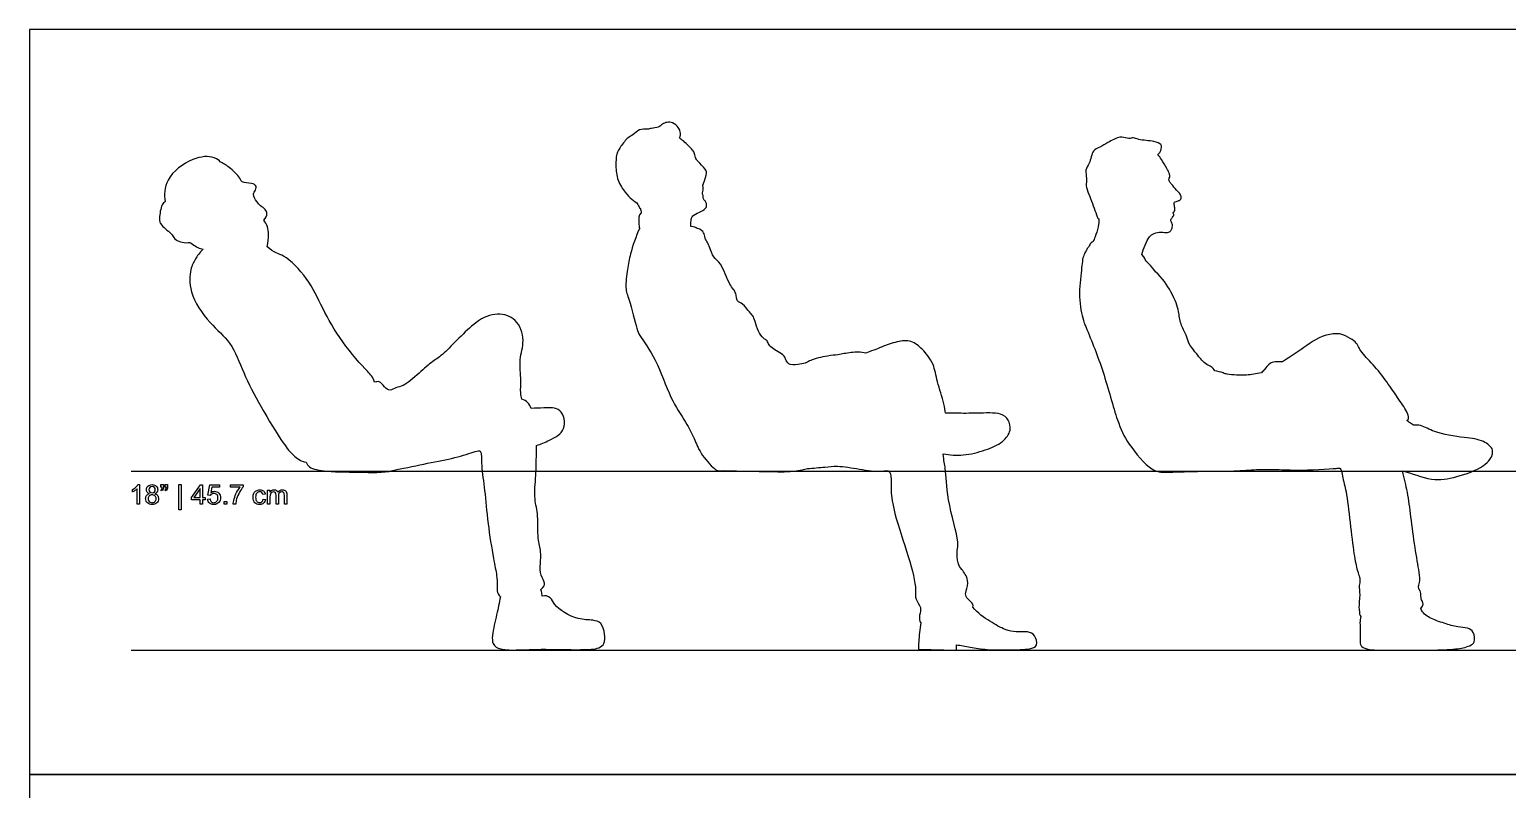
# Model space of a CAD drawing. Header units: millimetres. Extents: x 11.2 to 50.9, y -0.3 to 14.1.
# Drawn here: x 11.175 to 14.956, y 12.165 to 14.108 of the extents above; entities that cross this region are included whole.
import ezdxf

# ---------------------------------------------------------------- set-up
doc = ezdxf.new("R2010")
doc.units = ezdxf.units.MM
for name, color, linetype, true_color in [('AG-DIAGRAM', 7, 'Continuous', 0xfecc66), ('AG-GUIDES', 7, 'Continuous', 0xcccccc), ('AG-OUTLINE', 7, 'Continuous', 0x8000ff), ('X-VPRT', 6, 'Continuous', 0xff00ff)]:
    doc.layers.add(name, color=color, linetype=linetype, true_color=true_color)

msp = doc.modelspace()

# ---------------------------------------------------------------- linework, layer by layer
at = {"layer": 'AG-DIAGRAM'}
msp.add_line((11.4354, 12.5213), (21.0321, 12.5213), dxfattribs=at)
at = {"layer": 'AG-GUIDES'}
msp.add_line((11.4354, 12.9785), (21.0321, 12.9785), dxfattribs=at)
for points in [[(11.4383, 12.9256), (11.4383, 12.9316)], [(11.4567, 12.894), (11.4506, 12.894), (11.4506, 12.9331)], [(11.4527, 12.9443), (11.4567, 12.9443), (11.4567, 12.894)], [(11.5124, 12.928), (11.5109, 12.9304)], [(11.5115, 12.9373), (11.5115, 12.9446), (11.5181, 12.9446), (11.5181, 12.9388)], [(11.5148, 12.9373), (11.5115, 12.9373)], [(11.5229, 12.928), (11.5214, 12.9304)], [(11.522, 12.9373), (11.522, 12.9446), (11.5286, 12.9446), (11.5286, 12.9388)], [(11.5253, 12.9373), (11.522, 12.9373)], [(11.6377, 12.9168), (11.6317, 12.9175), (11.6368, 12.9434), (11.6615, 12.9434), (11.6615, 12.9373), (11.6416, 12.9373), (11.6389, 12.9238)], [(11.6895, 12.9373), (11.6895, 12.9434), (11.722, 12.9434), (11.722, 12.9385)], [(11.7139, 12.9373), (11.6895, 12.9373)], [(11.7841, 12.894), (11.7841, 12.9301), (11.7898, 12.9301), (11.7898, 12.925)], [(11.6308, 12.9069), (11.6371, 12.9075)], [(11.7027, 12.894), (11.6964, 12.894)], [(11.7783, 12.9196), (11.7723, 12.9187)], [(11.7729, 12.9072), (11.7789, 12.9063)], [(11.7904, 12.9126), (11.7904, 12.894), (11.7841, 12.894)], [(11.8118, 12.915), (11.8118, 12.894), (11.8058, 12.894), (11.8058, 12.9175)], [(11.8335, 12.9187), (11.8335, 12.894), (11.8271, 12.894), (11.8271, 12.9165)]]:
    msp.add_lwpolyline(points, dxfattribs=at)
for points in [[(11.5576, 12.8795), (11.5576, 12.9449), (11.563, 12.9449), (11.563, 12.8795)], [(11.6115, 12.894), (11.6115, 12.9057), (11.5898, 12.9057), (11.5898, 12.9114), (11.6127, 12.944), (11.6175, 12.944), (11.6175, 12.9114), (11.6244, 12.9114), (11.6244, 12.9057), (11.6175, 12.9057), (11.6175, 12.894)], [(11.6115, 12.9114), (11.6115, 12.934), (11.5958, 12.9114)], [(11.6732, 12.894), (11.6732, 12.9009), (11.6801, 12.9009), (11.6801, 12.894)]]:
    msp.add_lwpolyline(points, close=True, dxfattribs=at)
for points in [[(11.4383, 12.9316), (11.4416, 12.9331), (11.4446, 12.9352), (11.4473, 12.9373)], [(11.4446, 12.9289), (11.4422, 12.9274), (11.4401, 12.9262), (11.4383, 12.9256)], [(11.4506, 12.9331), (11.4491, 12.9316), (11.447, 12.9301), (11.4446, 12.9289)], [(11.4473, 12.9373), (11.4497, 12.9397), (11.4515, 12.9418), (11.4527, 12.9443)], [(11.4744, 12.9313), (11.4744, 12.9349), (11.4756, 12.9379), (11.4783, 12.9403)], [(11.4762, 12.925), (11.475, 12.9268), (11.4744, 12.9289), (11.4744, 12.9313)], [(11.4783, 12.9403), (11.4811, 12.9428), (11.4844, 12.9443), (11.4889, 12.9443)], [(11.4829, 12.9367), (11.4814, 12.9352), (11.4808, 12.9334), (11.4808, 12.9313)], [(11.4808, 12.9313), (11.4808, 12.9289), (11.4814, 12.9271), (11.4829, 12.9256)], [(11.4889, 12.9391), (11.4865, 12.9391), (11.4847, 12.9382), (11.4829, 12.9367)], [(11.4889, 12.9443), (11.4931, 12.9443), (11.4967, 12.9428), (11.4994, 12.9403)], [(11.4946, 12.9367), (11.4931, 12.9382), (11.4913, 12.9391), (11.4889, 12.9391)], [(11.497, 12.931), (11.497, 12.9334), (11.4961, 12.9352), (11.4946, 12.9367)], [(11.4946, 12.9256), (11.4961, 12.9271), (11.497, 12.9289), (11.497, 12.931)], [(11.4994, 12.9403), (11.5021, 12.9376), (11.5033, 12.9346), (11.5033, 12.931)], [(11.5033, 12.931), (11.5033, 12.9286), (11.5027, 12.9268), (11.5015, 12.925)], [(11.5109, 12.9304), (11.5121, 12.931), (11.513, 12.9316), (11.5136, 12.9328)], [(11.5169, 12.9322), (11.516, 12.9304), (11.5145, 12.9289), (11.5124, 12.928)], [(11.5136, 12.9328), (11.5142, 12.934), (11.5145, 12.9355), (11.5148, 12.9373)], [(11.5181, 12.9388), (11.5181, 12.9358), (11.5178, 12.9334), (11.5169, 12.9322)], [(11.5214, 12.9304), (11.5226, 12.931), (11.5235, 12.9316), (11.5241, 12.9328)], [(11.5274, 12.9322), (11.5265, 12.9304), (11.525, 12.9289), (11.5229, 12.928)], [(11.5241, 12.9328), (11.5247, 12.934), (11.525, 12.9355), (11.5253, 12.9373)], [(11.5286, 12.9388), (11.5286, 12.9358), (11.5283, 12.9334), (11.5274, 12.9322)], [(11.7051, 12.9244), (11.7079, 12.9295), (11.7109, 12.9337), (11.7139, 12.9373)], [(11.722, 12.9385), (11.7187, 12.9352), (11.7157, 12.9307), (11.7124, 12.925)], [(11.7491, 12.922), (11.7506, 12.925), (11.7524, 12.9274), (11.7551, 12.9286)], [(11.7551, 12.9286), (11.7579, 12.9301), (11.7606, 12.931), (11.7639, 12.931)], [(11.7639, 12.931), (11.7678, 12.931), (11.7711, 12.9298), (11.7735, 12.928)], [(11.7735, 12.928), (11.7759, 12.9259), (11.7777, 12.9232), (11.7783, 12.9196)], [(11.7898, 12.925), (11.7907, 12.9268), (11.7922, 12.9283), (11.7943, 12.9292)], [(11.7943, 12.9292), (11.7961, 12.9304), (11.7982, 12.931), (11.8006, 12.931)], [(11.8006, 12.931), (11.8033, 12.931), (11.8054, 12.9304), (11.8073, 12.9292)], [(11.8073, 12.9292), (11.8091, 12.928), (11.8103, 12.9265), (11.8109, 12.9247)], [(11.8109, 12.9247), (11.8139, 12.9289), (11.8175, 12.931), (11.822, 12.931)], [(11.822, 12.931), (11.8256, 12.931), (11.8286, 12.9298), (11.8304, 12.928)], [(11.8304, 12.928), (11.8323, 12.9259), (11.8335, 12.9229), (11.8335, 12.9187)], [(11.4723, 12.9084), (11.4723, 12.9114), (11.4732, 12.9141), (11.4747, 12.9165)], [(11.4768, 12.8973), (11.4738, 12.9003), (11.4723, 12.9039), (11.4723, 12.9084)], [(11.4747, 12.9165), (11.4765, 12.9187), (11.4789, 12.9202), (11.482, 12.9211)], [(11.482, 12.9211), (11.4792, 12.922), (11.4774, 12.9232), (11.4762, 12.925)], [(11.4889, 12.8934), (11.4841, 12.8934), (11.4798, 12.8946), (11.4768, 12.8973)], [(11.4817, 12.9153), (11.4795, 12.9135), (11.4786, 12.9111), (11.4786, 12.9084)], [(11.4786, 12.9084), (11.4786, 12.9066), (11.4792, 12.9048), (11.4798, 12.9033)], [(11.4798, 12.9033), (11.4808, 12.9015), (11.482, 12.9003), (11.4838, 12.8994)], [(11.4889, 12.9184), (11.4859, 12.9184), (11.4835, 12.9175), (11.4817, 12.9153)], [(11.4829, 12.9256), (11.4844, 12.9241), (11.4865, 12.9235), (11.4889, 12.9235)], [(11.4838, 12.8994), (11.4853, 12.8985), (11.4871, 12.8979), (11.4889, 12.8979)], [(11.4889, 12.9235), (11.4913, 12.9235), (11.4931, 12.9241), (11.4946, 12.9256)], [(11.4961, 12.9153), (11.4943, 12.9175), (11.4916, 12.9184), (11.4889, 12.9184)], [(11.4889, 12.8979), (11.4919, 12.8979), (11.4943, 12.8991), (11.4961, 12.9009)], [(11.5009, 12.8973), (11.4979, 12.8946), (11.4937, 12.8934), (11.4889, 12.8934)], [(11.5015, 12.925), (11.5003, 12.9232), (11.4985, 12.922), (11.4958, 12.9211)], [(11.4958, 12.9211), (11.4991, 12.9199), (11.5012, 12.9184), (11.503, 12.9162)], [(11.4991, 12.9081), (11.4991, 12.9111), (11.4982, 12.9135), (11.4961, 12.9153)], [(11.4961, 12.9009), (11.4982, 12.9027), (11.4991, 12.9051), (11.4991, 12.9081)], [(11.5054, 12.9081), (11.5054, 12.9039), (11.5039, 12.9003), (11.5009, 12.8973)], [(11.503, 12.9162), (11.5045, 12.9138), (11.5054, 12.9111), (11.5054, 12.9081)], [(11.6356, 12.8967), (11.6329, 12.8994), (11.6311, 12.9027), (11.6308, 12.9069)], [(11.6467, 12.8934), (11.6422, 12.8934), (11.6386, 12.8943), (11.6356, 12.8967)], [(11.6371, 12.9075), (11.6377, 12.9042), (11.6389, 12.9021), (11.6404, 12.9003)], [(11.6413, 12.9202), (11.6398, 12.9193), (11.6386, 12.9181), (11.6377, 12.9168)], [(11.6389, 12.9238), (11.6419, 12.9259), (11.6449, 12.9271), (11.6482, 12.9271)], [(11.6404, 12.9003), (11.6422, 12.8988), (11.6443, 12.8979), (11.6467, 12.8979)], [(11.6467, 12.9217), (11.6446, 12.9217), (11.6428, 12.9211), (11.6413, 12.9202)], [(11.6545, 12.9187), (11.6524, 12.9205), (11.6497, 12.9217), (11.6467, 12.9217)], [(11.6467, 12.8979), (11.6497, 12.8979), (11.6521, 12.8991), (11.6542, 12.9015)], [(11.66, 12.8991), (11.6567, 12.8949), (11.6524, 12.8934), (11.6467, 12.8934)], [(11.6482, 12.9271), (11.6527, 12.9271), (11.6564, 12.9256), (11.6594, 12.9226)], [(11.6542, 12.9015), (11.6564, 12.9036), (11.6573, 12.9066), (11.6573, 12.9102)], [(11.6573, 12.9102), (11.6573, 12.9138), (11.6564, 12.9165), (11.6545, 12.9187)], [(11.6594, 12.9226), (11.6624, 12.9196), (11.6639, 12.9156), (11.6639, 12.9108)], [(11.6639, 12.9108), (11.6639, 12.9063), (11.6627, 12.9024), (11.66, 12.8991)], [(11.6964, 12.894), (11.6964, 12.8979), (11.6973, 12.9024), (11.6988, 12.9081)], [(11.6988, 12.9081), (11.7003, 12.9135), (11.7024, 12.919), (11.7051, 12.9244)], [(11.7051, 12.9075), (11.7039, 12.9033), (11.703, 12.8988), (11.7027, 12.894)], [(11.7124, 12.925), (11.7094, 12.9193), (11.707, 12.9135), (11.7051, 12.9075)], [(11.7473, 12.9117), (11.7473, 12.9156), (11.7479, 12.9193), (11.7491, 12.922)], [(11.7518, 12.8979), (11.7488, 12.9012), (11.7473, 12.9057), (11.7473, 12.9117)], [(11.7639, 12.8934), (11.7588, 12.8934), (11.7548, 12.8946), (11.7518, 12.8979)], [(11.7564, 12.9226), (11.7545, 12.9205), (11.7536, 12.9168), (11.7536, 12.912)], [(11.7536, 12.912), (11.7536, 12.9072), (11.7545, 12.9036), (11.7564, 12.9015)], [(11.7642, 12.9259), (11.7609, 12.9259), (11.7585, 12.9247), (11.7564, 12.9226)], [(11.7564, 12.9015), (11.7582, 12.8991), (11.7606, 12.8982), (11.7636, 12.8982)], [(11.7636, 12.8982), (11.766, 12.8982), (11.7681, 12.8988), (11.7699, 12.9003)], [(11.7738, 12.8967), (11.7711, 12.8943), (11.7678, 12.8934), (11.7639, 12.8934)], [(11.7693, 12.9241), (11.7678, 12.9253), (11.766, 12.9259), (11.7642, 12.9259)], [(11.7723, 12.9187), (11.7717, 12.9211), (11.7708, 12.9229), (11.7693, 12.9241)], [(11.7699, 12.9003), (11.7714, 12.9018), (11.7723, 12.9039), (11.7729, 12.9072)], [(11.7789, 12.9063), (11.7783, 12.9021), (11.7765, 12.8988), (11.7738, 12.8967)], [(11.7913, 12.9202), (11.7907, 12.9184), (11.7904, 12.9159), (11.7904, 12.9126)], [(11.7946, 12.9241), (11.7931, 12.9232), (11.7919, 12.922), (11.7913, 12.9202)], [(11.7994, 12.9256), (11.7976, 12.9256), (11.7961, 12.9253), (11.7946, 12.9241)], [(11.8042, 12.9235), (11.8033, 12.925), (11.8015, 12.9256), (11.7994, 12.9256)], [(11.8058, 12.9175), (11.8058, 12.9202), (11.8051, 12.9223), (11.8042, 12.9235)], [(11.8145, 12.9232), (11.8127, 12.9214), (11.8118, 12.9187), (11.8118, 12.915)], [(11.8208, 12.9256), (11.8181, 12.9256), (11.816, 12.9247), (11.8145, 12.9232)], [(11.8244, 12.9247), (11.8235, 12.9253), (11.8223, 12.9256), (11.8208, 12.9256)], [(11.8265, 12.922), (11.8262, 12.9232), (11.8256, 12.9241), (11.8244, 12.9247)], [(11.8271, 12.9165), (11.8271, 12.9193), (11.8271, 12.9208), (11.8265, 12.922)]]:
    msp.add_open_spline(points, degree=3, dxfattribs=at)
at = {"layer": 'AG-OUTLINE'}
for points in [[(13.4494, 12.5238), (13.546, 12.5213)], [(13.546, 12.5213), (13.5464, 12.5348)]]:
    msp.add_lwpolyline(points, dxfattribs=at)
for points, knots in [([(12.8376, 13.8306), (12.841, 13.8352), (12.8403, 13.8471), (12.8358, 13.8581), (12.8205, 13.8712), (12.8064, 13.8713), (12.7932, 13.8669), (12.7848, 13.8566), (12.7655, 13.8556), (12.7559, 13.852), (12.7342, 13.8548), (12.72, 13.8376), (12.7049, 13.8327), (12.6875, 13.8089), (12.6756, 13.7899), (12.6745, 13.759), (12.6775, 13.7219), (12.6986, 13.6917), (12.7145, 13.6737), (12.733, 13.6634), (12.7347, 13.6512), (12.7377, 13.6506)], [8.677443, 8.677443, 8.677443, 8.677443, 8.906495, 9.10801, 9.357481, 9.570765, 9.779026, 9.984747, 10.228315, 10.417787, 10.673863, 10.934273, 11.161834, 11.467301, 11.741139, 12.054648, 12.407115, 12.752724, 13.036918, 13.298878, 13.492322, 13.492322, 13.492322, 13.492322]), ([(12.8972, 13.71), (12.9106, 13.742), (12.9038, 13.7507), (12.8859, 13.7704), (12.8792, 13.7771), (12.877, 13.7909), (12.8717, 13.8003), (12.8585, 13.8136), (12.846, 13.8246), (12.8404, 13.8287), (12.8376, 13.8306)], [1.065916, 1.065916, 1.065916, 1.065916, 1.391529, 1.827846, 2.089567, 2.391079, 2.671019, 3.036065, 3.382907, 3.651293, 3.651293, 3.651293, 3.651293]), ([(14.0616, 13.7886), (14.0688, 13.7949), (14.0711, 13.8068), (14.0699, 13.8152), (14.0508, 13.8235), (14.0125, 13.8249), (13.9988, 13.8327), (13.9871, 13.8274), (13.9687, 13.8359), (13.9483, 13.8268), (13.9336, 13.8195), (13.9132, 13.8061), (13.893, 13.8006), (13.8884, 13.7646), (13.874, 13.7499), (13.8807, 13.727), (13.8762, 13.7085), (13.8852, 13.6863), (13.9021, 13.6423), (13.907, 13.6253), (13.9107, 13.624)], [2.281805, 2.281805, 2.281805, 2.281805, 2.507557, 2.663267, 2.910936, 3.268968, 3.486537, 3.674551, 3.92153, 4.182548, 4.418495, 4.696873, 4.944536, 5.270965, 5.522786, 5.786174, 6.027426, 6.304524, 6.707716, 6.944288, 6.944288, 6.944288, 6.944288]), ([(11.6618, 13.7699), (11.6625, 13.7721), (11.644, 13.7865), (11.5899, 13.7813), (11.5207, 13.7305), (11.5193, 13.6839), (11.5224, 13.6684)], [-2.210383, -2.210383, -2.210383, -2.210383, -1.969068, -1.538532, -1.008064, -0.587409, -0.587409, -0.587409, -0.587409]), ([(11.7748, 13.6207), (11.7804, 13.6258), (11.7846, 13.6358), (11.7794, 13.6487), (11.7652, 13.6566), (11.7567, 13.6679), (11.745, 13.6858), (11.7513, 13.694), (11.7589, 13.7085), (11.7427, 13.7157), (11.7172, 13.716), (11.7146, 13.7292), (11.6856, 13.7577), (11.6703, 13.7659), (11.6618, 13.7699)], [-2.942346, -2.942346, -2.942346, -2.942346, -2.664179, -2.465484, -2.240676, -2.016865, -1.761305, -1.581794, -1.372433, -1.151067, -0.867664, -0.67237, -0.309353, 0, 0, 0, 0]), ([(14.0207, 13.5325), (14.0226, 13.5408), (14.0279, 13.5565), (14.0386, 13.5783), (14.0512, 13.5878), (14.0696, 13.5908), (14.0862, 13.5875), (14.0945, 13.5926), (14.0983, 13.5999), (14.0992, 13.6114), (14.0938, 13.6182), (14.0951, 13.6253), (14.1032, 13.6316), (14.1014, 13.6368), (14.1002, 13.6402), (14.1036, 13.6425), (14.1061, 13.6478), (14.1036, 13.6573), (14.1023, 13.6672), (14.1092, 13.6684), (14.1168, 13.6708), (14.1207, 13.6734), (14.122, 13.6796), (14.1185, 13.6878), (14.1089, 13.6972), (14.0969, 13.7124), (14.0908, 13.7189), (14.0888, 13.7251), (14.0926, 13.7304), (14.0913, 13.7401), (14.0842, 13.7532), (14.0705, 13.7755), (14.0647, 13.7842), (14.0616, 13.7886)], [0, 0, 0, 0, 0.280748, 0.550075, 0.764107, 1.001531, 1.227434, 1.389534, 1.546123, 1.729893, 1.888095, 2.028448, 2.197595, 2.319385, 2.415871, 2.519862, 2.648287, 2.825148, 2.986815, 3.11927, 3.277444, 3.393243, 3.524328, 3.684065, 3.890501, 4.136343, 4.301979, 4.432193, 4.566532, 4.730831, 4.94801, 5.231184, 5.453729, 5.453729, 5.453729, 5.453729]), ([(12.8834, 13.6382), (12.8882, 13.6399), (12.8989, 13.6464), (12.9099, 13.6539), (12.9054, 13.6679), (12.9015, 13.6714), (12.9007, 13.672), (12.8995, 13.6739), (12.8976, 13.678), (12.8988, 13.6835), (12.8963, 13.6871), (12.8974, 13.6926), (12.9002, 13.7022), (12.8972, 13.71)], [3.432865, 3.432865, 3.432865, 3.432865, 3.625437, 3.846081, 4.074506, 4.135292, 4.135292, 4.135292, 4.288993, 4.425068, 4.5458, 4.675964, 5.176117, 5.176117, 5.176117, 5.176117]), ([(11.5224, 13.6684), (11.5195, 13.6662), (11.5115, 13.6593), (11.5065, 13.6217), (11.5084, 13.6089), (11.5426, 13.5839), (11.5467, 13.5674), (11.5736, 13.5613), (11.5854, 13.5635)], [0.046457, 0.046457, 0.046457, 0.046457, 0.221669, 0.576679, 0.888883, 1.252432, 1.485872, 1.834986, 1.834986, 1.834986, 1.834986]), ([(12.7377, 13.6506), (12.7382, 13.6488), (12.739, 13.6452), (12.7395, 13.641), (12.7396, 13.6389)], [0, 0, 0, 0, 0.1362305, 0.2759392, 0.2759392, 0.2759392, 0.2759392]), ([(11.7834, 13.5521), (11.7854, 13.5632), (11.7892, 13.589), (11.7828, 13.6099), (11.7748, 13.6207)], [-4.9318042, -4.9318042, -4.9318042, -4.9318042, -4.6570482, -4.2980339, -4.2980339, -4.2980339, -4.2980339]), ([(12.7396, 13.6389), (12.7331, 13.6326), (12.7335, 13.616), (12.7343, 13.6012), (12.7361, 13.6)], [-0.6116559, -0.6116559, -0.6116559, -0.6116559, -0.2813516, 0, 0, 0, 0]), ([(12.8671, 13.6042), (12.8667, 13.6079), (12.8669, 13.6159), (12.8682, 13.6303), (12.8759, 13.6348), (12.8834, 13.6382)], [0.0195294, 0.0195294, 0.0195294, 0.0195294, 0.2129457, 0.4314221, 0.6557143, 0.6557143, 0.6557143, 0.6557143]), ([(13.9107, 13.624), (13.9108, 13.6172), (13.9103, 13.604), (13.9011, 13.5775), (13.8974, 13.5697), (13.8955, 13.5658)], [-0.7406328, -0.7406328, -0.7406328, -0.7406328, -0.4897763, -0.2007614, 0, 0, 0, 0]), ([(12.7361, 13.6), (12.7263, 13.579), (12.7112, 13.5345), (12.7047, 13.4968), (12.6978, 13.4457), (12.7093, 13.4189), (12.7287, 13.3425), (12.7349, 13.3255), (12.7833, 13.2603), (12.8109, 13.1674), (12.8532, 13.1059), (12.8762, 13.0628), (12.8894, 13.0242), (12.9256, 12.9845), (12.9362, 12.9783), (12.9499, 12.9805)], [0, 0, 0, 0, 0.494706, 0.873458, 1.279427, 1.61937, 2.132043, 2.398625, 2.911995, 3.51321, 4.023273, 4.429483, 4.814474, 5.242198, 5.475599, 5.475599, 5.475599, 5.475599]), ([(13.1205, 13.2511), (13.1166, 13.2539), (13.1092, 13.2612), (13.1087, 13.2711), (13.0879, 13.2868), (13.0674, 13.2953), (13.0631, 13.3133), (13.0456, 13.3186), (13.0331, 13.3539), (13.0263, 13.3768), (13.0161, 13.3846), (13.0008, 13.4083), (12.9831, 13.4115), (12.9845, 13.4361), (12.9633, 13.4547), (12.9466, 13.5108), (12.9233, 13.5236), (12.9158, 13.5506), (12.9093, 13.5635), (12.8993, 13.5803), (12.9029, 13.5935), (12.8833, 13.5994)], [-6.087028, -6.087028, -6.087028, -6.087028, -5.867571, -5.686176, -5.412422, -4.810098, -4.577232, -4.331076, -3.664655, -3.396609, -3.181154, -2.880875, -2.65552, -2.40042, -2.092108, -1.657383, -1.362534, -1.070285, -0.842249, -0.595035, 0, 0, 0, 0]), ([(11.6197, 13.5462), (11.6089, 13.5367), (11.5976, 13.5174), (11.5859, 13.4979), (11.5818, 13.4329), (11.6322, 13.3583), (11.6936, 13.3081), (11.7231, 13.2264), (11.7648, 13.1455), (11.8221, 13.0511), (11.8482, 13.0194), (11.8686, 13.0045), (11.8825, 13.0014)], [-0.336348, -0.336348, -0.336348, -0.336348, -0.035362, 0.36335, 0.821776, 1.400092, 1.872976, 2.401547, 2.994225, 3.617576, 4.004398, 4.334814, 4.334814, 4.334814, 4.334814]), ([(11.5854, 13.5635), (11.5942, 13.5578), (11.6055, 13.5491), (11.6173, 13.5465), (11.6197, 13.5462)], [-1.3484009, -1.3484009, -1.3484009, -1.3484009, -1.0473943, -0.9703964, -0.9703964, -0.9703964, -0.9703964]), ([(12.0576, 13.206), (12.0534, 13.2204), (12.0371, 13.2349), (11.9711, 13.3104), (11.9246, 13.394), (11.8894, 13.4713), (11.8287, 13.5337), (11.8008, 13.5369), (11.7834, 13.5521)], [6.606154, 6.606154, 6.606154, 6.606154, 6.917323, 7.512284, 8.112108, 8.671258, 9.213203, 9.584404, 9.584404, 9.584404, 9.584404]), ([(13.8955, 13.5658), (13.8879, 13.5617), (13.8869, 13.5548), (13.8805, 13.5479), (13.8763, 13.5387), (13.8685, 13.5271), (13.8657, 13.4826), (13.8567, 13.4187), (13.8713, 13.3605), (13.8751, 13.3522), (13.8768, 13.3484)], [14.792902, 14.792902, 14.792902, 14.792902, 14.974969, 15.14657, 15.323102, 15.526572, 15.896576, 16.37432, 16.802613, 17.004443, 17.004443, 17.004443, 17.004443]), ([(14.0556, 13.4886), (14.0497, 13.4965), (14.038, 13.5101), (14.029, 13.5158), (14.0285, 13.5242), (14.0207, 13.5325)], [13.1137404, 13.1137404, 13.1137404, 13.1137404, 13.349277, 13.5734629, 13.7891395, 13.7891395, 13.7891395, 13.7891395]), ([(14.2072, 13.235), (14.2047, 13.2391), (14.198, 13.2467), (14.1862, 13.2501), (14.1728, 13.263), (14.1642, 13.2739), (14.156, 13.2846), (14.139, 13.3055), (14.1353, 13.3267), (14.1178, 13.3553), (14.1153, 13.3879), (14.1038, 13.4247), (14.0728, 13.4734), (14.0556, 13.4886)], [-2.98652, -2.98652, -2.98652, -2.98652, -2.77661, -2.582605, -2.370398, -2.169765, -1.962979, -1.650744, -1.386978, -1.075692, -0.758539, -0.392934, -0.139536, -0.139536, -0.139536, -0.139536]), ([(12.4348, 13.1626), (12.4333, 13.168), (12.43, 13.1839), (12.434, 13.2115), (12.426, 13.2649), (12.444, 13.3117), (12.4235, 13.3707), (12.3699, 13.3854), (12.313, 13.3644), (12.2378, 13.2785), (12.207, 13.2606), (12.1721, 13.2302), (12.1335, 13.1947), (12.1129, 13.1939), (12.0972, 13.182), (12.0813, 13.1947), (12.072, 13.2097), (12.0618, 13.2071), (12.0576, 13.206)], [-5.653871, -5.653871, -5.653871, -5.653871, -5.481362, -5.149673, -4.728021, -4.314512, -3.882528, -3.480538, -3.02812, -2.412203, -2.060396, -1.665222, -1.247141, -0.98912, -0.755437, -0.505489, -0.212785, 0, 0, 0, 0]), ([(13.8768, 13.3484), (13.8929, 13.3101), (13.9226, 13.2365), (13.956, 13.1083), (13.9821, 13.0499), (14.0434, 12.9787), (14.0712, 12.9754), (14.108, 12.9765), (14.1673, 12.9789), (14.2474, 12.9776), (14.3065, 12.9829), (14.3653, 12.9835), (14.4203, 12.9797), (14.5123, 12.9846), (14.5279, 12.9874), (14.5319, 12.9802), (14.5349, 12.9552), (14.5447, 12.9317), (14.5602, 12.7763), (14.5693, 12.7323), (14.576, 12.711), (14.5795, 12.6993), (14.5752, 12.6853), (14.5794, 12.6625), (14.5744, 12.63), (14.5776, 12.6186), (14.5769, 12.6107), (14.5806, 12.6071)], [0, 0, 0, 0, 0.619395, 1.247054, 1.70766, 2.222755, 2.536963, 2.769288, 3.01176, 3.559651, 3.998652, 4.412389, 4.99173, 5.917624, 6.148839, 6.53248, 6.80932, 7.091892, 7.798991, 8.188717, 8.433546, 8.621587, 8.823907, 9.095962, 9.412409, 9.602788, 9.785079, 9.785079, 9.785079, 9.785079]), ([(13.5185, 13.1268), (13.5172, 13.1338), (13.513, 13.1607), (13.4963, 13.2056), (13.4893, 13.251), (13.4733, 13.2736), (13.4589, 13.2907), (13.4306, 13.3152), (13.3942, 13.3106), (13.3571, 13.2972), (13.3373, 13.2891), (13.3148, 13.2805)], [5.784917, 5.784917, 5.784917, 5.784917, 5.983159, 6.429048, 6.819857, 7.114637, 7.390528, 7.731855, 8.075182, 8.452091, 8.725564, 8.725564, 8.725564, 8.725564]), ([(14.6985, 13.1085), (14.704, 13.11), (14.7025, 13.1257), (14.6805, 13.1585), (14.6545, 13.1962), (14.6232, 13.2405), (14.5872, 13.2757), (14.5762, 13.293), (14.5694, 13.307), (14.5542, 13.3187), (14.5289, 13.3299), (14.5157, 13.3305), (14.4781, 13.3269), (14.4199, 13.2833), (14.3937, 13.2672), (14.3805, 13.2582)], [3.659945, 3.659945, 3.659945, 3.659945, 3.863342, 4.220544, 4.605053, 5.024012, 5.420168, 5.669111, 5.881516, 6.12831, 6.418301, 6.619314, 6.95055, 7.427795, 7.815967, 7.815967, 7.815967, 7.815967]), ([(13.3148, 13.2805), (13.3013, 13.2834), (13.2768, 13.2833), (13.2428, 13.2753), (13.2177, 13.2747), (13.172, 13.2632), (13.1639, 13.2552), (13.1396, 13.2498), (13.1205, 13.2511)], [-3.550847, -3.550847, -3.550847, -3.550847, -3.159755, -2.775539, -2.437127, -2.006354, -1.778418, -1.39371, -1.39371, -1.39371, -1.39371]), ([(14.3266, 13.2301), (14.3196, 13.2298), (14.3055, 13.2251), (14.2876, 13.2243), (14.2632, 13.2241), (14.2387, 13.2258), (14.2288, 13.2296), (14.2138, 13.2347), (14.2072, 13.235)], [7.671755, 7.671755, 7.671755, 7.671755, 7.898687, 8.143219, 8.423233, 8.695441, 8.884786, 9.139437, 9.139437, 9.139437, 9.139437]), ([(14.3805, 13.2582), (14.3645, 13.2592), (14.3466, 13.2568), (14.3347, 13.2386), (14.3291, 13.2331), (14.3266, 13.2301)], [-0.8572139, -0.8572139, -0.8572139, -0.8572139, -0.5344737, -0.2289746, 0, 0, 0, 0]), ([(12.4588, 13.1386), (12.4563, 13.1446), (12.4497, 13.1558), (12.4403, 13.161), (12.4348, 13.1626)], [9.4012153, 9.4012153, 9.4012153, 9.4012153, 9.5374404, 9.6958948, 9.6958948, 9.6958948, 9.6958948]), ([(12.4719, 13.0444), (12.4831, 13.0478), (12.5078, 13.0589), (12.5517, 13.0811), (12.5379, 13.1436), (12.4936, 13.1401), (12.4692, 13.1398), (12.4588, 13.1386)], [-1.861539, -1.861539, -1.861539, -1.861539, -1.557299, -1.157182, -0.759556, -0.384466, -0.102814, -0.102814, -0.102814, -0.102814]), ([(13.5123, 13.0228), (13.5292, 13.0198), (13.5639, 13.0172), (13.6199, 13.0314), (13.6649, 13.0503), (13.6875, 13.0819), (13.6807, 13.1112), (13.6587, 13.1294), (13.5985, 13.1262), (13.5476, 13.1266), (13.5279, 13.1267), (13.5185, 13.1268)], [0, 0, 0, 0, 0.416198, 0.856915, 1.261884, 1.605395, 1.902373, 2.192564, 2.64035, 3.060117, 3.368336, 3.368336, 3.368336, 3.368336]), ([(14.6869, 12.9792), (14.7106, 12.9739), (14.7613, 12.9508), (14.825, 12.9632), (14.8944, 12.9859), (14.917, 13.015), (14.9172, 13.0282), (14.9191, 13.0371), (14.8926, 13.0595), (14.8453, 13.064), (14.768, 13.0755), (14.741, 13.0954), (14.7214, 13.0967), (14.7156, 13.0965)], [4.621297, 4.621297, 4.621297, 4.621297, 5.1084, 5.555024, 6.031863, 6.375707, 6.381998, 6.563879, 6.862457, 7.255523, 7.742724, 8.091808, 8.245942, 8.245942, 8.245942, 8.245942]), ([(14.7156, 13.0965), (14.712, 13.0983), (14.705, 13.1027), (14.7006, 13.1065), (14.6985, 13.1085)], [-0.3574728, -0.3574728, -0.3574728, -0.3574728, -0.1633202, 0, 0, 0, 0]), ([(12.4834, 12.6759), (12.4917, 12.684), (12.4948, 12.6933), (12.4813, 12.7125), (12.4813, 12.7422), (12.4852, 12.7711), (12.4735, 12.8082), (12.4777, 12.868), (12.4647, 12.9076), (12.4711, 12.9686), (12.4716, 13.0115), (12.4719, 13.0367), (12.4719, 13.0444)], [5.53686, 5.53686, 5.53686, 5.53686, 5.747769, 6.020941, 6.343596, 6.657055, 6.943487, 7.317177, 7.700577, 8.157576, 8.590722, 8.773302, 8.773302, 8.773302, 8.773302]), ([(12.1144, 12.9832), (12.138, 12.9867), (12.1993, 13.0009), (12.259, 13.0105), (12.3151, 13.0288), (12.3329, 13.0338), (12.3296, 12.9962), (12.3407, 12.9278), (12.3459, 12.8521), (12.3618, 12.7543), (12.3705, 12.7125), (12.3729, 12.6875), (12.3694, 12.6675), (12.3796, 12.6571)], [0, 0, 0, 0, 0.495219, 1.008218, 1.452671, 1.703336, 2.188879, 2.662752, 3.191847, 3.673962, 4.050653, 4.347905, 4.637797, 4.637797, 4.637797, 4.637797]), ([(13.588, 12.6305), (13.5912, 12.6361), (13.5819, 12.6465), (13.5683, 12.6572), (13.5706, 12.673), (13.58, 12.7008), (13.5598, 12.7278), (13.548, 12.7422), (13.5467, 12.7771), (13.5544, 12.7971), (13.5196, 12.9098), (13.5201, 12.9838), (13.5139, 13.0047), (13.5123, 13.0228)], [6.416405, 6.416405, 6.416405, 6.416405, 6.647781, 6.897482, 7.123798, 7.441018, 7.776548, 8.041265, 8.378408, 8.654663, 9.239434, 9.765209, 10.095509, 10.095509, 10.095509, 10.095509]), ([(11.8825, 13.0014), (11.8849, 12.997), (11.8903, 12.9855), (11.9403, 12.976), (12.0307, 12.9766), (12.0893, 12.974), (12.1144, 12.9832)], [0, 0, 0, 0, 0.225633, 0.619559, 1.18664, 1.722298, 1.722298, 1.722298, 1.722298]), ([(12.9499, 12.9805), (12.9805, 12.9786), (13.0381, 12.9795), (13.1303, 12.9746), (13.165, 12.9851)], [0, 0, 0, 0, 0.556327, 1.191519, 1.191519, 1.191519, 1.191519]), ([(13.165, 12.9851), (13.1798, 12.9866), (13.21, 12.9887), (13.2424, 12.9934), (13.2986, 12.9835), (13.3532, 12.9756), (13.3782, 12.9849), (13.3794, 12.9478), (13.378, 12.9271), (13.3863, 12.8683), (13.4251, 12.7604), (13.4454, 12.6772), (13.4386, 12.6516), (13.4582, 12.6306), (13.4507, 12.6117), (13.4512, 12.5943), (13.4549, 12.5906)], [0, 0, 0, 0, 0.387646, 0.719474, 1.15664, 1.602674, 1.909003, 2.205393, 2.481907, 2.912905, 3.488618, 4.018742, 4.301484, 4.584022, 4.844238, 5.098506, 5.098506, 5.098506, 5.098506]), ([(14.7339, 12.6271), (14.7418, 12.6368), (14.7382, 12.6451), (14.7333, 12.6549), (14.7357, 12.6698), (14.7245, 12.6815), (14.7332, 12.6948), (14.7295, 12.7227), (14.7182, 12.7852), (14.709, 12.8612), (14.7004, 12.926), (14.6917, 12.9593), (14.6869, 12.9792)], [11.111709, 11.111709, 11.111709, 11.111709, 11.30792, 11.500348, 11.716907, 11.930349, 12.135571, 12.430798, 12.892685, 13.404074, 13.870634, 14.322886, 14.322886, 14.322886, 14.322886]), ([(12.4868, 12.659), (12.4862, 12.663), (12.4854, 12.6681), (12.4838, 12.6742), (12.4834, 12.6759)], [0, 0, 0, 0, 0.2007156, 0.274781, 0.274781, 0.274781, 0.274781]), ([(12.3796, 12.6571), (12.3782, 12.6495), (12.3754, 12.6334), (12.3636, 12.5858), (12.3542, 12.5349), (12.3814, 12.521), (12.4293, 12.5211), (12.4833, 12.5242), (12.5822, 12.5211), (12.6304, 12.5237), (12.6475, 12.5372), (12.6474, 12.5624), (12.6396, 12.5921), (12.6143, 12.5989), (12.5706, 12.5981), (12.5168, 12.6319), (12.5117, 12.6546), (12.4939, 12.6619), (12.4868, 12.659)], [0, 0, 0, 0, 0.279118, 0.689925, 1.089532, 1.379423, 1.767994, 2.205927, 2.785695, 3.181678, 3.422074, 3.704686, 4.011277, 4.290892, 4.673644, 5.333308, 5.640625, 5.891641, 5.891641, 5.891641, 5.891641]), ([(13.5464, 12.5348), (13.558, 12.5327), (13.5817, 12.529), (13.625, 12.5209), (13.6798, 12.5215), (13.731, 12.5222), (13.7556, 12.5313), (13.7478, 12.5608), (13.7283, 12.5699), (13.6984, 12.5661), (13.6695, 12.5729), (13.6326, 12.5929), (13.6004, 12.616), (13.588, 12.6305)], [0, 0, 0, 0, 0.361651, 0.764694, 1.222278, 1.661155, 1.934061, 2.231387, 2.502885, 2.830442, 3.156925, 3.562808, 3.986972, 3.986972, 3.986972, 3.986972]), ([(14.5806, 12.6071), (14.5772, 12.5964), (14.58, 12.5749), (14.578, 12.5424), (14.5807, 12.5286), (14.6046, 12.5202), (14.6681, 12.5216), (14.7596, 12.5205), (14.8219, 12.5227), (14.8543, 12.5285), (14.8745, 12.5413), (14.8696, 12.5696), (14.8531, 12.5785), (14.828, 12.5794), (14.7934, 12.5894), (14.7546, 12.6031), (14.7391, 12.6154), (14.7339, 12.6271)], [0, 0, 0, 0, 0.321364, 0.632487, 0.858519, 1.104717, 1.550288, 2.091391, 2.542181, 2.904964, 3.068447, 3.303906, 3.53613, 3.810876, 4.139068, 4.488258, 4.832061, 4.832061, 4.832061, 4.832061]), ([(13.4549, 12.5906), (13.4537, 12.5825), (13.4518, 12.5665), (13.4493, 12.5424), (13.4493, 12.53), (13.4494, 12.5238)], [0, 0, 0, 0, 0.2876267, 0.5719138, 0.8217134, 0.8217134, 0.8217134, 0.8217134])]:
    msp.add_open_spline(points, degree=3, knots=knots, dxfattribs=at)
msp.add_open_spline([(12.8833, 13.5994), (12.8811, 13.6024), (12.8744, 13.6032), (12.8671, 13.6042)], degree=3, dxfattribs=at)
at = {"layer": 'X-VPRT'}
for points in [[(11.1754, 14.1079), (11.1754, 12.2029), (21.2353, 12.2029), (21.2353, 14.1079)], [(11.1754, 12.2029), (11.1754, 10.2979), (21.2353, 10.2979), (21.2353, 12.2029)]]:
    msp.add_lwpolyline(points, close=True, dxfattribs=at)

doc.saveas('drawing.dxf')
